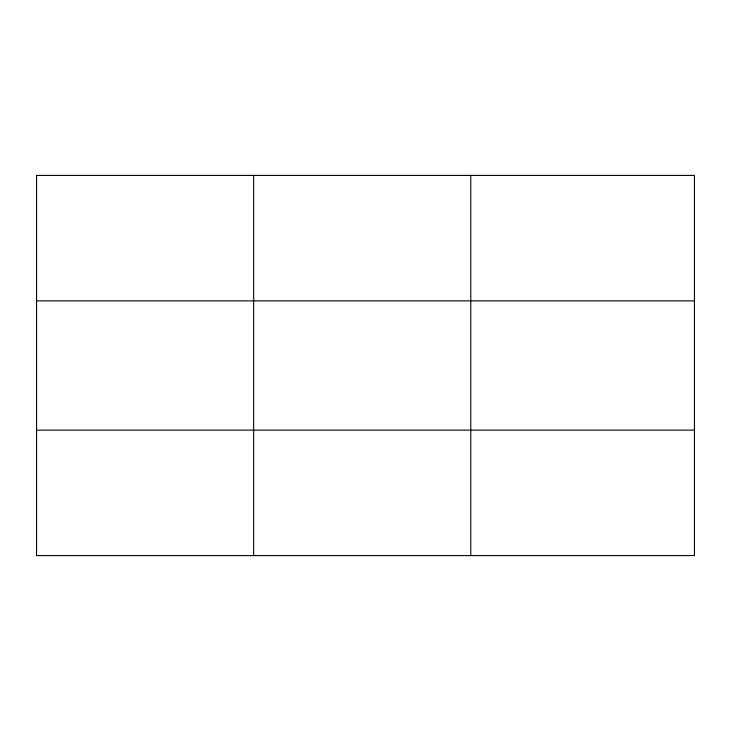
<?xml version="1.0" encoding="UTF-8"?>
<svg xmlns="http://www.w3.org/2000/svg" width="731" height="731" viewBox="0 0 731 731"><rect width="100%" height="100%" fill="white"/><g stroke="black" fill="none" stroke-linecap="round" stroke-linejoin="round"><path stroke-width="1.1" d="M253.657 175.422L253.657 555.578M470.764 175.422L470.764 555.578M694.45 430.13L694.45 555.578L36.55 555.578L36.55 175.422L694.45 175.422L694.45 430.13L36.55 430.13M36.55 300.87L694.45 300.87"/></g></svg>
